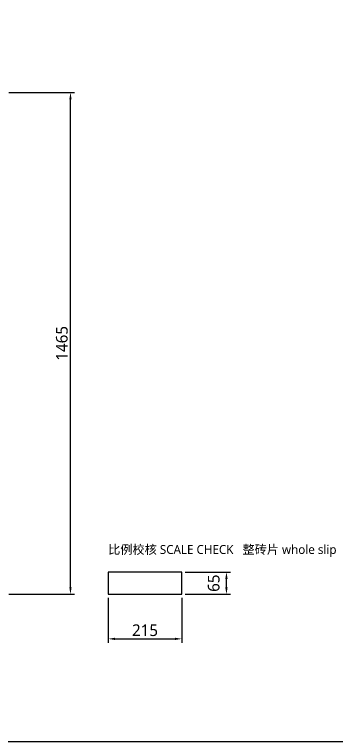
# Model space of a CAD drawing. Header units: millimetres. Extents: x -190 to 8130, y -7782 to 208.
# Drawn here: x 1562 to 2501, y -7782 to -5660 of the extents above; entities that cross this region are included whole.
import ezdxf
from ezdxf.enums import TextEntityAlignment as Align

# ---------------------------------------------------------------- set-up
doc = ezdxf.new("R2010")
doc.units = ezdxf.units.MM
doc.layers.add('BORDER', color=7, linetype='Continuous')
doc.layers.add('DIM', color=8, linetype='Continuous')
doc.styles.add('CN', font='msyh.ttc')
doc.dimstyles.new('MM', dxfattribs={"dimtxt": 34, "dimasz": 20, "dimexe": 12, "dimexo": 10, "dimgap": 8, "dimtad": 1, "dimdec": 1, "dimdsep": 46, "dimtxsty": 'CN', "dimcen": 2.5, "dimazin": 3, "dimtfac": 1, "dimtmove": 0, "dimatfit": 3})

msp = doc.modelspace()

# ---------------------------------------------------------------- linework, layer by layer
at = {"layer": 'BORDER'}
msp.add_lwpolyline([(-190, -7781.5), (8129.51, -7781.5), (8129.51, 207.69), (-190, 207.69)], close=True, dxfattribs=at)
at = {"layer": 'DIM'}
msp.add_lwpolyline([(1835, -7352), (2050, -7352), (2050, -7287), (1835, -7287)], close=True, dxfattribs=at)

# ---------------------------------------------------------------- texts
at = {"layer": 'DIM', "style": 'CN'}
msp.add_text('比例校核 SCALE CHECK   整砖片 whole slip', height=26, dxfattribs=at).set_placement((1835, -7242), align=Align.BOTTOM_LEFT)

# ---------------------------------------------------------------- dimensions: what is measured, and where the dimension line sits
at = {"layer": 'DIM'}
for base, p1, p2 in [((1725, -7352), (1535, -7352), (1535, -5887)), ((2180, -7352), (2050, -7352), (2050, -7287))]:
    msp.add_linear_dim(base=base, p1=p1, p2=p2, angle=90, dimstyle='MM', dxfattribs=at).render()
msp.add_linear_dim(base=(1835, -7482), p1=(1835, -7352), p2=(2050, -7352), dimstyle='MM', dxfattribs=at).render()

doc.saveas('drawing.dxf')
